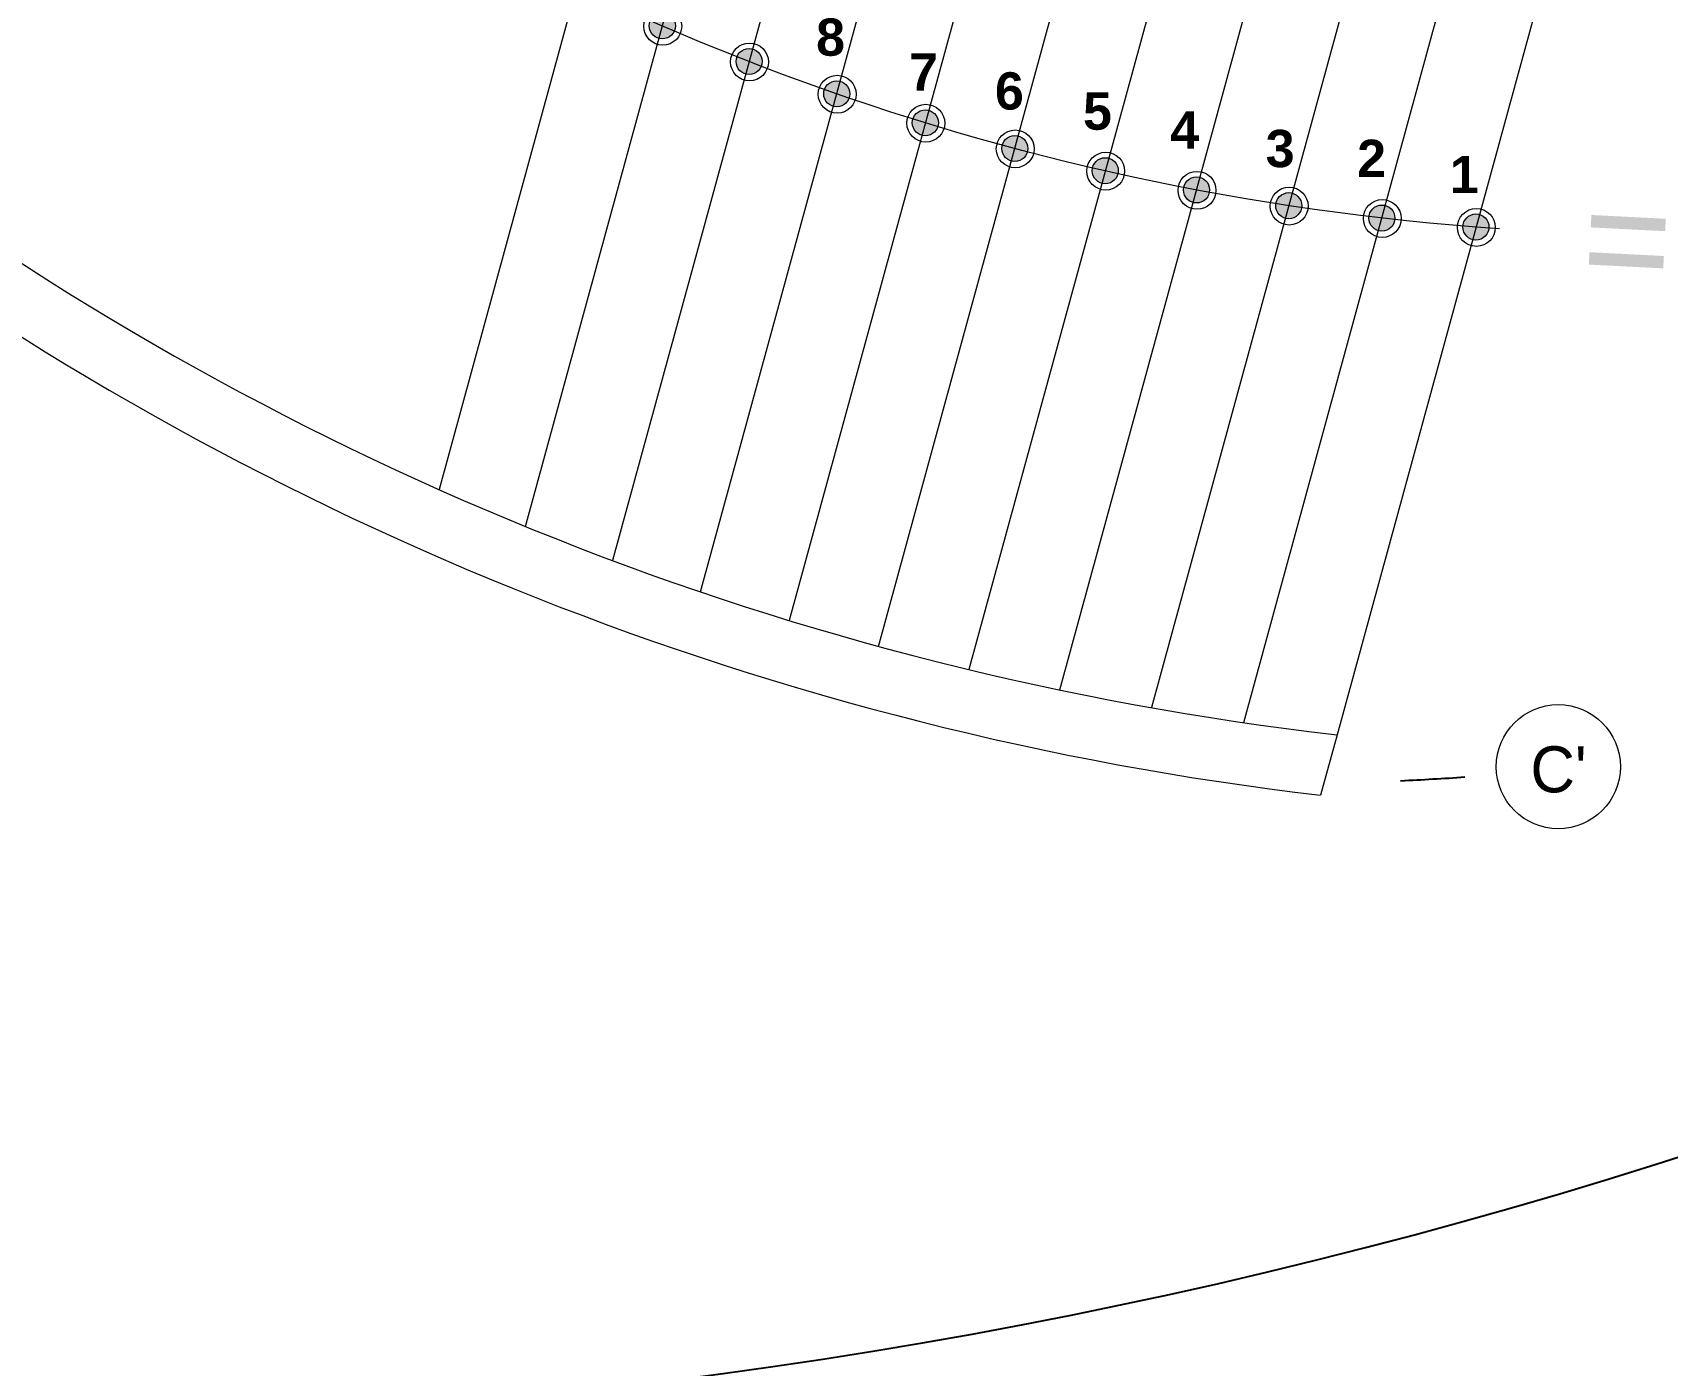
# Model space of a CAD drawing. Header units: metres. Extents: x 28 to 148, y 23 to 113.
# Drawn here: x 106.47 to 111.73, y 76.71 to 81.01 of the extents above; entities that cross this region are included whole.
import ezdxf

# ---------------------------------------------------------------- set-up
doc = ezdxf.new("R2010")
doc.units = ezdxf.units.M
doc.linetypes.add('ACAD_ISO10W100', pattern=[18.5, 12, -3, 0.5, -3])
doc.layers.add('EJE', color=40, linetype='Continuous')
doc.layers.add('TEXT', color=7, linetype='Continuous')
for name, color, linetype, lineweight in [('EJES', 1, 'Continuous', 13), ('Equipamiento SR', 23, 'Continuous', 0), ('GRAFO00', 7, 'Continuous', 0), ('GRAFO01', 7, 'Continuous', 0)]:
    doc.layers.add(name, color=color, linetype=linetype, lineweight=lineweight)
doc.styles.add('GENERATED_STYLE_1', font='arialbd.ttf')
doc.styles.add('SEYMAR', font='GOTHIC.TTF', dxfattribs={"height": 0.05})

# ---------------------------------------------------------------- blocks, each defined once
blk = doc.blocks.new('ERF')
at = {"layer": 'Equipamiento SR'}
for points in [[(6.1101, -4.4114, -1), (6.1697, -4.4705, -1)], [(6.1101, -4.4114, -1), (6.1697, -4.4705, -1)], [(6.3897, -4.5263, -1), (6.4493, -4.5854, -1)], [(6.3897, -4.5263, -1), (6.4493, -4.5854, -1)], [(6.6722, -4.6303, -1), (6.7319, -4.6895, -1)], [(6.6722, -4.6303, -1), (6.7319, -4.6895, -1)], [(6.9577, -4.7237, -1), (7.0174, -4.7828, -1)], [(6.9577, -4.7237, -1), (7.0174, -4.7828, -1)], [(7.2461, -4.8064, -1), (7.3057, -4.8656, -1)], [(7.2461, -4.8064, -1), (7.3057, -4.8656, -1)], [(7.5375, -4.8781, -1), (7.5972, -4.9372, -1)], [(7.5375, -4.8781, -1), (7.5972, -4.9372, -1)], [(7.8316, -4.94, -1), (7.8913, -4.9991, -1)], [(7.8316, -4.94, -1), (7.8913, -4.9991, -1)], [(8.1287, -4.9907, -1), (8.1884, -5.0499, -1)], [(8.1287, -4.9907, -1), (8.1884, -5.0499, -1)], [(8.4289, -5.0306, -1), (8.4885, -5.0897, -1)], [(8.4289, -5.0306, -1), (8.4885, -5.0897, -1)], [(8.732, -5.0595, -1), (8.7916, -5.1186, -1)], [(8.732, -5.0595, -1), (8.7916, -5.1186, -1)]]:
    blk.add_hatch(color=256, dxfattribs=at).paths.add_polyline_path(points)
at = {"layer": 'GRAFO00'}
for points in [[(6.1695, -4.4112, -1), (6.1103, -4.4708, -1)], [(6.4491, -4.526, -1), (6.3899, -4.5856, -1)], [(6.7316, -4.6301, -1), (6.6725, -4.6897, -1)], [(7.0171, -4.7235, -1), (6.9579, -4.7831, -1)], [(7.3055, -4.8062, -1), (7.2463, -4.8658, -1)], [(7.5969, -4.8778, -1), (7.5378, -4.9375, -1)], [(7.891, -4.9398, -1), (7.8318, -4.9994, -1)], [(8.1882, -4.9905, -1), (8.129, -5.0501, -1)], [(8.4883, -5.0304, -1), (8.4291, -5.09, -1)], [(8.7914, -5.0592, -1), (8.7322, -5.1189, -1)]]:
    blk.add_hatch(color=256, dxfattribs=at).paths.add_polyline_path(points)
h = blk.add_hatch(color=256, dxfattribs=at)
h.paths.add_polyline_path([(9.3654, -5.2223), (9.3674, -5.1824), (9.1277, -5.1702), (9.1257, -5.2101)])
h.paths.add_polyline_path([(9.3715, -5.1025), (9.3735, -5.0625), (9.1338, -5.0503), (9.1318, -5.0903)])
at = {"color": 4, "lineweight": 0}
blk.add_lwpolyline([(8.8374, -5.0945, -0.294956), (1.7254, 0.2087, -0.294956)], format="xyb", dxfattribs=at)
for points in [[(6.3189, -2.6501), (5.4202, -5.9347)], [(5.6987, -6.0536), (6.5916, -2.7901)], [(6.8682, -2.9161), (5.9796, -6.1636)], [(6.263, -6.2646), (7.1484, -3.0284)], [(7.4324, -3.1273), (6.5488, -6.3568)], [(6.837, -6.4402), (7.72, -3.2129)], [(8.0113, -3.2852), (7.1276, -6.5148)], [(7.4206, -6.5807), (8.3062, -3.3442)], [(8.6047, -3.3897), (7.716, -6.6377)], [(8.0139, -6.6858), (8.907, -3.4215)], [(9.2132, -3.4394), (8.3142, -6.7249)]]:
    blk.add_lwpolyline(points, dxfattribs=at)
blk.add_lwpolyline([(8.3142, -6.7249), (8.2608, -6.92)])
for radius, start, end in [(9.885, 203.58783, 263.45685), (10.085, 204.33457, 263.28182)]:
    blk.add_arc((9.4406, 3.0957), radius, start, end)
at = {"layer": 'EJE', "linetype": 'ACAD_ISO10W100', "ltscale": 0.04}
blk.add_arc((8.0382, 3.0502), 9.935, 272.77479, 273.97263, dxfattribs=at)
at = {"layer": 'EJES', "color": 1}
blk.add_circle((9.0272, -6.828), 0.2, dxfattribs=at)
at = {"layer": 'Equipamiento SR'}
for centre in [(6.1399, -4.441), (6.1399, -4.441), (6.1399, -4.441), (6.1399, -4.441), (6.4195, -4.5558), (6.4195, -4.5558), (6.4195, -4.5558), (6.4195, -4.5558), (6.702, -4.6599), (6.702, -4.6599), (6.702, -4.6599), (6.702, -4.6599), (6.9875, -4.7533), (6.9875, -4.7533), (6.9875, -4.7533), (6.9875, -4.7533), (7.2759, -4.836), (7.2759, -4.836), (7.2759, -4.836), (7.2759, -4.836), (7.5673, -4.9077), (7.5673, -4.9077), (7.5673, -4.9077), (7.5673, -4.9077), (7.8614, -4.9696), (7.8614, -4.9696), (7.8614, -4.9696), (7.8614, -4.9696), (8.1586, -5.0203), (8.1586, -5.0203), (8.1586, -5.0203), (8.1586, -5.0203), (8.4587, -5.0602), (8.4587, -5.0602), (8.4587, -5.0602), (8.4587, -5.0602), (8.7618, -5.0891), (8.7618, -5.0891), (8.7618, -5.0891), (8.7618, -5.0891)]:
    blk.add_circle(centre, 0.042, dxfattribs=at)
at = {"layer": 'GRAFO00'}
for centre, radius in [((6.1412, -4.4423), 0.061), ((6.1399, -4.441), 0.042), ((6.1399, -4.441), 0.042), ((6.1399, -4.441), 0.042), ((6.4208, -4.5572), 0.061), ((6.4195, -4.5558), 0.042), ((6.4195, -4.5558), 0.042), ((6.4195, -4.5558), 0.042), ((6.7034, -4.6612), 0.061), ((6.702, -4.6599), 0.042), ((6.702, -4.6599), 0.042), ((6.702, -4.6599), 0.042), ((6.9889, -4.7546), 0.061), ((6.9875, -4.7533), 0.042), ((6.9875, -4.7533), 0.042), ((6.9875, -4.7533), 0.042), ((7.2772, -4.8373), 0.061), ((7.2759, -4.836), 0.042), ((7.2759, -4.836), 0.042), ((7.2759, -4.836), 0.042), ((7.5687, -4.909), 0.061), ((7.5673, -4.9077), 0.042), ((7.5673, -4.9077), 0.042), ((7.5673, -4.9077), 0.042), ((7.8628, -4.9709), 0.061), ((7.8614, -4.9696), 0.042), ((7.8614, -4.9696), 0.042), ((7.8614, -4.9696), 0.042), ((8.1599, -5.0216), 0.061), ((8.1586, -5.0203), 0.042), ((8.1586, -5.0203), 0.042), ((8.1586, -5.0203), 0.042), ((8.46, -5.0615), 0.061), ((8.4587, -5.0602), 0.042), ((8.4587, -5.0602), 0.042), ((8.4587, -5.0602), 0.042), ((8.7631, -5.0904), 0.061), ((8.7618, -5.0891), 0.042), ((8.7618, -5.0891), 0.042), ((8.7618, -5.0891), 0.042), ((8.7618, -5.0891), 0.042)]:
    blk.add_circle(centre, radius, dxfattribs=at)
at = {"char_height": 0.12, "width": 0.206177, "attachment_point": 7, "rotation": 360, "style": 'GENERATED_STYLE_1'}
for s, insert in [('8', (6.6354, -4.5389)), ('7', (6.9351, -4.6495)), ('6', (7.2118, -4.7123)), ('5', (7.4955, -4.7773)), ('4', (7.7766, -4.8362)), ('3', (8.0842, -4.8979)), ('2', (8.3788, -4.9277)), ('1', (8.6776, -4.9799))]:
    blk.add_mtext(s, dxfattribs=dict(at, insert=insert))
at = {"layer": 'TEXT', "insert": (9.028, -6.8375), "char_height": 0.148438, "width": 0.270819, "attachment_point": 5, "style": 'SEYMAR'}
blk.add_mtext("{\\fBankGothic Lt BT|b0|i0|c0|p34;C'}", dxfattribs=at)

msp = doc.modelspace()

# ---------------------------------------------------------------- linework, layer by layer
at = {"color": 9, "true_color": 0xc7c8ca}
msp.add_arc((106.2875, 94.4551), 17.9319, 251.32723, 318.61331, dxfattribs=at)
for radius, end in [(18.1854, 312.12012), (18.0854, 295.84313)]:
    msp.add_arc((106.6474, 93.8841), radius, 250.05345, end)

# ---------------------------------------------------------------- block references
at = {"layer": 'GRAFO01'}
msp.add_blockref('ERF', (102.3563, 85.4681), dxfattribs=at)

doc.saveas('drawing.dxf')
